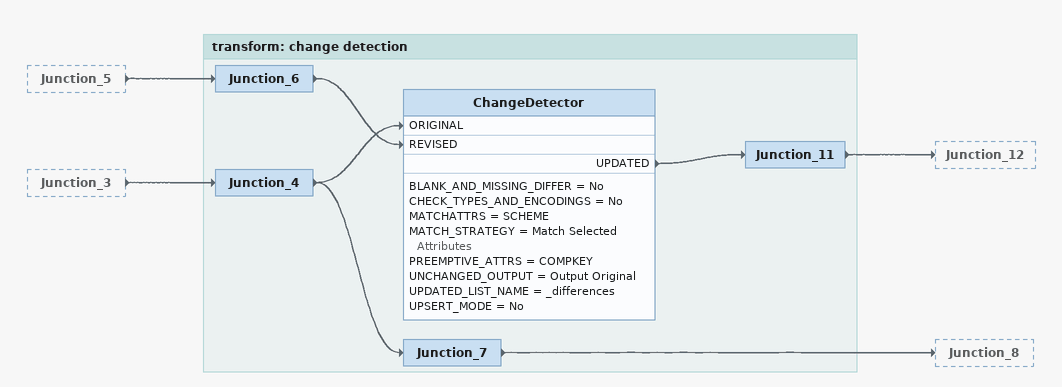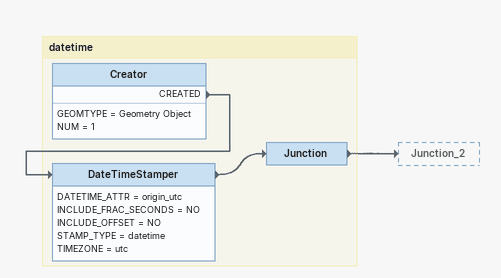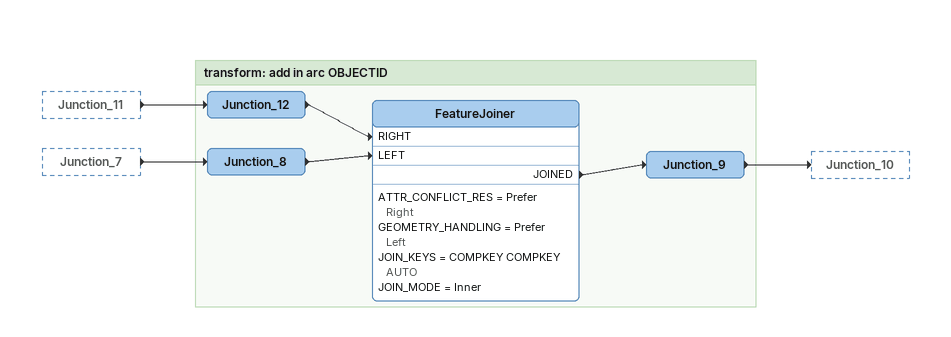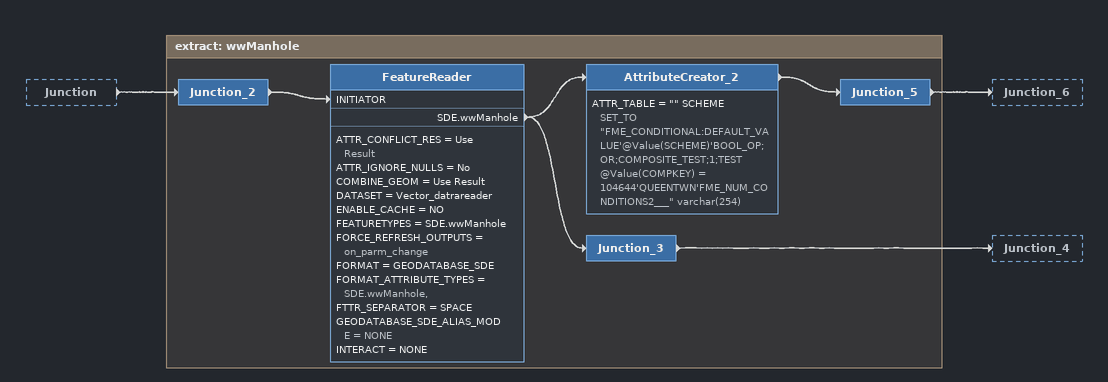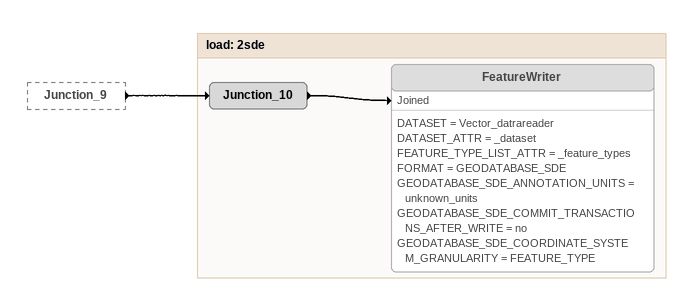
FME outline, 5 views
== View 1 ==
Junction_5 [outside]
    -> Junction_6
Junction_3 [outside]
    -> Junction_4

Bookmark: transform: change detection
Junction_6
    -> ChangeDetector [REVISED]
Junction_4
    -> ChangeDetector [ORIGINAL]
    -> Junction_7
ChangeDetector
    BLANK_AND_MISSING_DIFFER = No
    CHECK_TYPES_AND_ENCODINGS = No
    MATCHATTRS = SCHEME
    MATCH_STRATEGY = Match Selected Attributes
    PREEMPTIVE_ATTRS = COMPKEY
    UNCHANGED_OUTPUT = Output Original
    UPDATED_LIST_NAME = _differences
    UPSERT_MODE = No
    UPDATED -> Junction_11
Junction_11
    -> Junction_12
Junction_7
    -> Junction_8

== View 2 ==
Bookmark: datetime
Creator
    GEOMTYPE = Geometry Object
    NUM = 1
    CREATED -> DateTimeStamper
DateTimeStamper
    DATETIME_ATTR = origin_utc
    INCLUDE_FRAC_SECONDS = NO
    INCLUDE_OFFSET = NO
    STAMP_TYPE = datetime
    TIMEZONE = utc
    -> Junction
Junction
    -> Junction_2

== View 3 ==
Junction_11 [outside]
    -> Junction_12
Junction_7 [outside]
    -> Junction_8

Bookmark: transform: add in arc OBJECTID
Junction_12
    -> FeatureJoiner [RIGHT]
Junction_8
    -> FeatureJoiner [LEFT]
FeatureJoiner
    ATTR_CONFLICT_RES = Prefer Right
    GEOMETRY_HANDLING = Prefer Left
    JOIN_KEYS = COMPKEY COMPKEY AUTO
    JOIN_MODE = Inner
    JOINED -> Junction_9
Junction_9
    -> Junction_10

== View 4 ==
Junction [outside]
    -> Junction_2

Bookmark: extract: wwManhole
Junction_2
    -> FeatureReader [INITIATOR]
FeatureReader
    ATTR_CONFLICT_RES = Use Result
    ATTR_IGNORE_NULLS = No
    COMBINE_GEOM = Use Result
    DATASET = Vector_datrareader
    ENABLE_CACHE = NO
    FEATURETYPES = SDE.wwManhole
    FORCE_REFRESH_OUTPUTS = on_parm_change
    FORMAT = GEODATABASE_SDE
    FORMAT_ATTRIBUTE_TYPES = SDE.wwManhole,
    FTTR_SEPARATOR = SPACE
    GEODATABASE_SDE_ALIAS_MODE = NONE
    INTERACT = NONE
    SDE.wwManhole -> AttributeCreator_2
    SDE.wwManhole -> Junction_3
AttributeCreator_2
    ATTR_TABLE = "" SCHEME SET_TO "FME_CONDITIONAL:DEFAULT_VALUE'@Value(SCHEME)'BOOL_OP;OR;COMPOSITE_TEST;1;TEST @Value(COMPKEY) = 104644'QUEENTWN'FME_NUM_CONDITIONS2___" varchar(254)
    -> Junction_5
Junction_5
    -> Junction_6
Junction_3
    -> Junction_4

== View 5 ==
Junction_9 [outside]
    -> Junction_10

Bookmark: load: 2sde
Junction_10
    -> FeatureWriter [Joined]
FeatureWriter [off]
    DATASET = Vector_datrareader
    DATASET_ATTR = _dataset
    FEATURE_TYPE_LIST_ATTR = _feature_types
    FORMAT = GEODATABASE_SDE
    GEODATABASE_SDE_ANNOTATION_UNITS = unknown_units
    GEODATABASE_SDE_COMMIT_TRANSACTIONS_AFTER_WRITE = no
    GEODATABASE_SDE_COORDINATE_SYSTEM_GRANULARITY = FEATURE_TYPE
